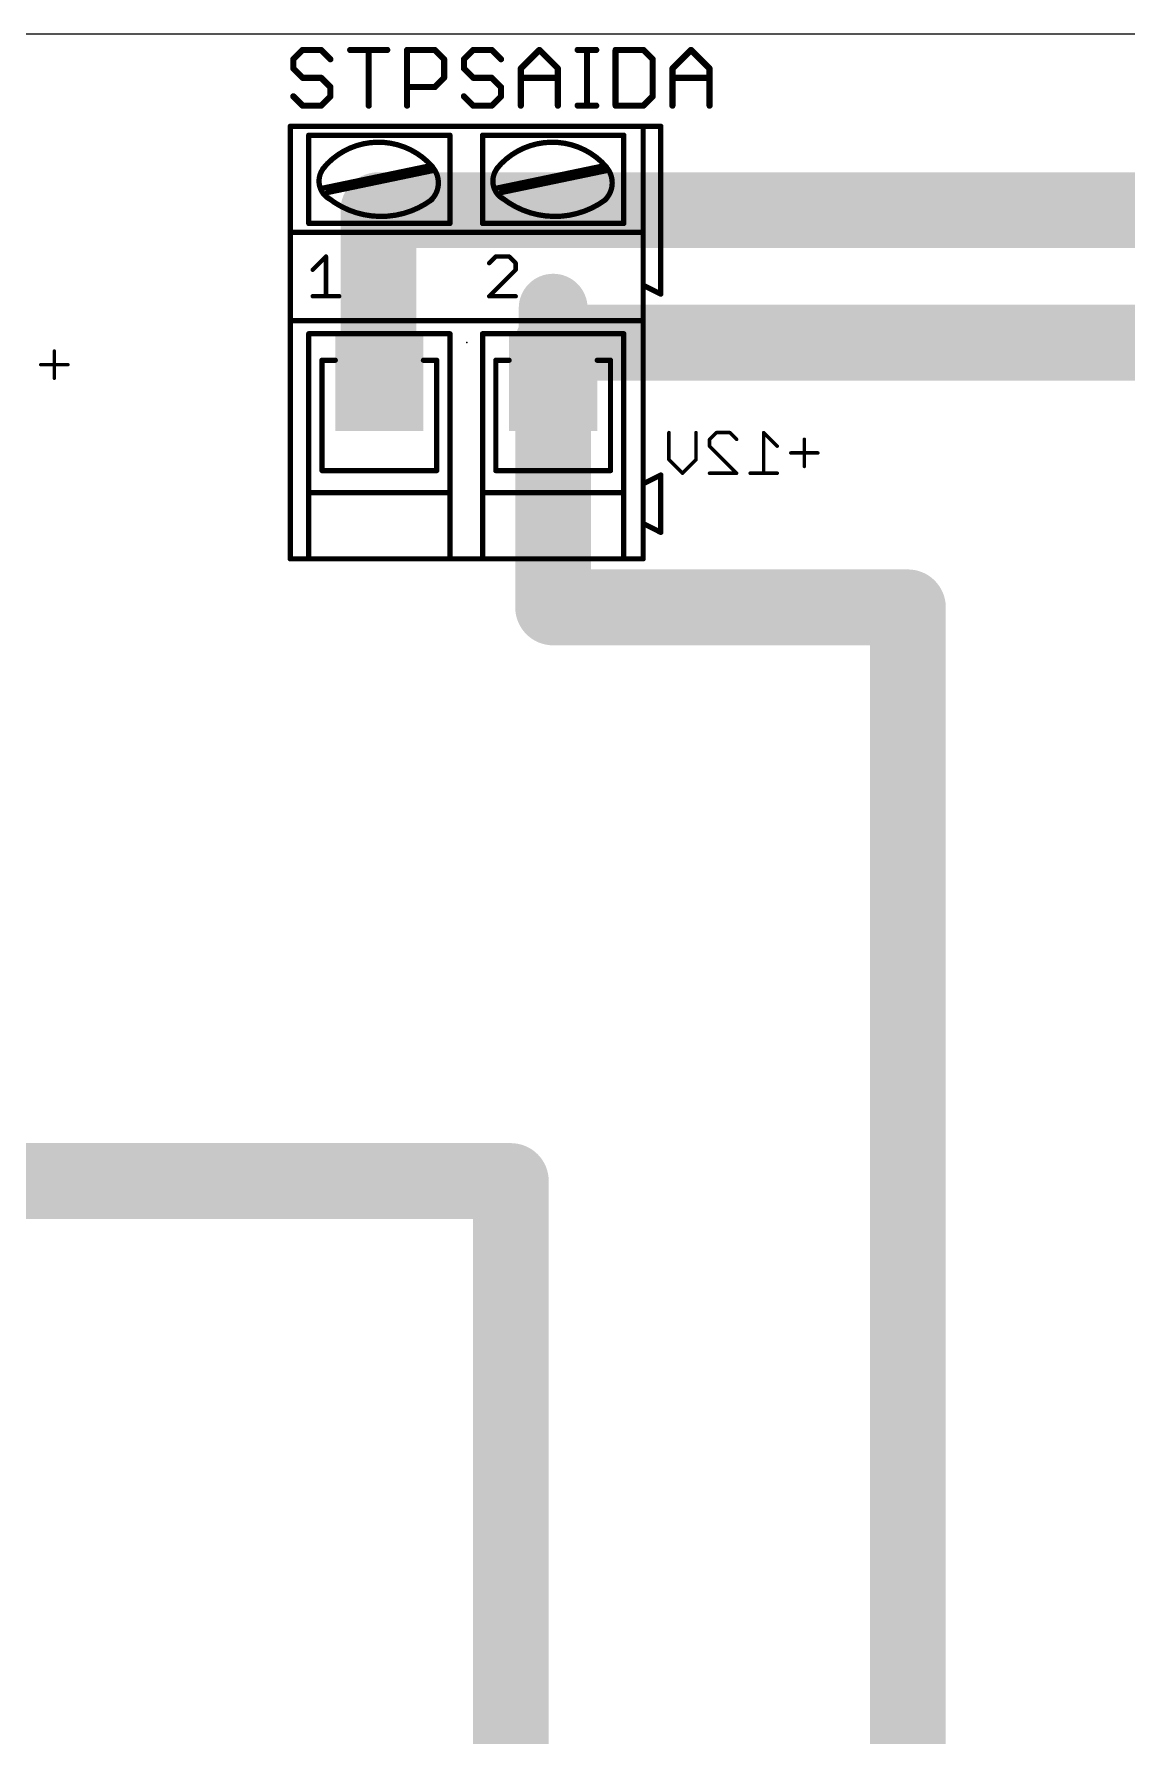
# Model space of a CAD drawing. Extents: x 0 to 100, y 0 to 80.
# Drawn here: x 37.07 to 68.54, y 31.02 to 80 of the extents above; entities that cross this region are included whole.
import ezdxf

# ---------------------------------------------------------------- set-up
doc = ezdxf.new("R2010")
doc.units = 0
for name, color, linetype in [('16', 175, 'CONTINUOUS'), ('17', 82, 'CONTINUOUS'), ('20', 7, 'CONTINUOUS'), ('21', 253, 'CONTINUOUS'), ('23', 7, 'CONTINUOUS'), ('25', 253, 'CONTINUOUS'), ('51', 253, 'CONTINUOUS')]:
    doc.layers.add(name, color=color, linetype=linetype)

# ---------------------------------------------------------------- blocks, each defined once
blk = doc.blocks.new('RECT')
blk.add_solid([(-0.5, -0.5), (0.5, -0.5), (-0.5, 0.5), (0.5, 0.5)])
blk = doc.blocks.new('LONGP100')
at = {"const_width": 1}
blk.add_lwpolyline([(-0.5, 0), (0.5, 0)], dxfattribs=at)
at = {"const_width": 0.5}
for points in [[(-0.5, 0.25, 1), (-0.5, -0.25)], [(0.5, -0.25, 1), (0.5, 0.25)]]:
    blk.add_lwpolyline(points, format="xyb", dxfattribs=at)

msp = doc.modelspace()

# ---------------------------------------------------------------- linework, layer by layer
at = {"layer": '16'}
for points, const_width in [([(46.99, 71.12), (46.99, 74.93)], 2.1844), ([(46.99, 74.93), (82.4992, 74.93)], 2.1844), ([(47.0154, 71.12), (46.99, 71.12)], 2.1844), ([(52.0192, 63.5), (52.0192, 71.12)], 2.1844), ([(52.0192, 71.12), (77.47, 71.12)], 2.1844), ([(38.0492, 70.4855), (37.2696, 70.4855)], 0.1016), ([(37.6594, 70.8753), (37.6594, 70.0957)], 0.1016), ([(55.3514, 67.7506), (55.3514, 68.5302)], 0.1016), ([(56.131, 68.5302), (56.131, 67.7506)], 0.1016), ([(56.5208, 68.3353), (56.7157, 68.5302)], 0.1016), ([(56.7157, 68.5302), (57.1055, 68.5302)], 0.1016), ([(57.1055, 68.5302), (57.3004, 68.3353)], 0.1016), ([(58.4698, 68.1404), (58.08, 68.5302)], 0.1016), ([(58.08, 68.5302), (58.08, 67.3608)], 0.1016), ([(56.5208, 68.1404), (56.5208, 68.3353)], 0.1016), ([(57.3004, 67.3608), (56.5208, 68.1404)], 0.1016), ([(59.2494, 68.3353), (59.2494, 67.5557)], 0.1016), ([(55.7412, 67.3608), (55.3514, 67.7506)], 0.1016), ([(56.131, 67.7506), (55.7412, 67.3608)], 0.1016), ([(59.6392, 67.9455), (58.8596, 67.9455)], 0.1016), ([(56.5208, 67.3608), (57.3004, 67.3608)], 0.1016), ([(58.4698, 67.3608), (57.6902, 67.3608)], 0.1016), ([(62.23, 63.5), (52.0192, 63.5)], 2.1844), ([(62.23, 2.54), (62.23, 63.5)], 2.1844), ([(8.89, 46.99), (50.8, 46.99)], 2.1844), ([(50.8, 46.99), (50.8, 6.35)], 2.1844)]:
    msp.add_lwpolyline(points, dxfattribs=dict(at, const_width=const_width))
for points, const_width in [([(47.5361, 74.93, 1), (46.4439, 74.93)], 1.0922), ([(46.99, 75.4761, 1), (46.99, 74.3839)], 1.0922), ([(46.99, 71.6661, 1), (46.99, 70.5739)], 1.0922), ([(47.0154, 70.5739, 1), (47.0154, 71.6661)], 1.0922), ([(52.5653, 71.12, 1), (51.4731, 71.12)], 1.0922), ([(52.0192, 71.6661, 1), (52.0192, 70.5739)], 1.0922), ([(46.4439, 71.12, 1), (47.5361, 71.12)], 1.0922), ([(37.2696, 70.5109, 1), (37.2696, 70.4601)], 0.0508), ([(37.6848, 70.8753, 1), (37.634, 70.8753)], 0.0508), ([(38.0492, 70.4601, 1), (38.0492, 70.5109)], 0.0508), ([(37.634, 70.0957, 1), (37.6848, 70.0957)], 0.0508), ([(55.3768, 68.5302, 1), (55.326, 68.5302)], 0.0508), ([(56.1564, 68.5302, 1), (56.1056, 68.5302)], 0.0508), ([(56.7157, 68.5556, 1), (56.7157, 68.5048)], 0.0508), ([(56.7337, 68.5122, 1), (56.6977, 68.5482)], 0.0508), ([(57.1235, 68.5482, 1), (57.0875, 68.5122)], 0.0508), ([(57.1055, 68.5048, 1), (57.1055, 68.5556)], 0.0508), ([(58.098, 68.5482, 1), (58.062, 68.5122)], 0.0508), ([(58.1054, 68.5302, 1), (58.0546, 68.5302)], 0.0508), ([(56.5028, 68.3533, 1), (56.5388, 68.3173)], 0.0508), ([(56.5388, 68.1584, 1), (56.5028, 68.1224)], 0.0508), ([(56.5462, 68.3353, 1), (56.4954, 68.3353)], 0.0508), ([(56.4954, 68.1404, 1), (56.5462, 68.1404)], 0.0508), ([(57.2824, 68.3173, 1), (57.3184, 68.3533)], 0.0508), ([(58.4518, 68.1224, 1), (58.4878, 68.1584)], 0.0508), ([(59.2748, 68.3353, 1), (59.224, 68.3353)], 0.0508), ([(55.3694, 67.7686, 1), (55.3335, 67.7326)], 0.0508), ([(55.326, 67.7506, 1), (55.3768, 67.7506)], 0.0508), ([(56.1056, 67.7506, 1), (56.1564, 67.7506)], 0.0508), ([(56.149, 67.7326, 1), (56.113, 67.7686)], 0.0508), ([(58.8596, 67.9709, 1), (58.8596, 67.9201)], 0.0508), ([(59.6392, 67.9201, 1), (59.6392, 67.9709)], 0.0508), ([(55.7233, 67.3788, 1), (55.7592, 67.3428)], 0.0508), ([(55.7233, 67.3428, 1), (55.7592, 67.3788)], 0.0508), ([(56.5208, 67.3862, 1), (56.5208, 67.3354)], 0.0508), ([(57.2824, 67.3428, 1), (57.3184, 67.3788)], 0.0508), ([(57.3004, 67.3354, 1), (57.3004, 67.3862)], 0.0508), ([(57.6902, 67.3862, 1), (57.6902, 67.3354)], 0.0508), ([(58.0546, 67.3608, 1), (58.1054, 67.3608)], 0.0508), ([(58.4698, 67.3354, 1), (58.4698, 67.3862)], 0.0508), ([(59.224, 67.5557, 1), (59.2748, 67.5557)], 0.0508), ([(52.0192, 64.0461, 1), (52.0192, 62.9539)], 1.0922), ([(62.7761, 63.5, 1), (61.6839, 63.5)], 1.0922), ([(62.23, 62.9539, 1), (62.23, 64.0461)], 1.0922), ([(51.4731, 63.5, 1), (52.5653, 63.5)], 1.0922), ([(51.3461, 46.99, 1), (50.2539, 46.99)], 1.0922), ([(50.8, 46.4439, 1), (50.8, 47.5361)], 1.0922)]:
    msp.add_lwpolyline(points, format="xyb", dxfattribs=dict(at, const_width=const_width))
at = {"layer": '20'}
msp.add_line((100, 80), (0, 80), dxfattribs=at)
at = {"layer": '21'}
for points, const_width in [([(54.61, 77.343), (44.45, 77.343)], 0.1524), ([(44.45, 74.295), (44.45, 77.343)], 0.1524), ([(54.61, 77.343), (54.61, 74.295)], 0.1524), ([(54.61, 77.343), (55.118, 77.343)], 0.1524), ([(55.118, 77.343), (55.118, 72.517)], 0.1524), ([(44.9834, 74.549), (44.9834, 77.089)], 0.1524), ([(49.0474, 77.089), (44.9834, 77.089)], 0.1524), ([(49.0474, 74.549), (49.0474, 77.089)], 0.1524), ([(49.9872, 74.549), (49.9872, 77.089)], 0.1524), ([(49.9872, 77.089), (54.0512, 77.089)], 0.1524), ([(54.0512, 77.089), (54.0512, 74.549)], 0.1524), ([(45.3898, 75.565), (48.4378, 76.2)], 0.1524), ([(45.5168, 75.438), (48.5648, 76.073)], 0.1524), ([(50.3936, 75.565), (53.4416, 76.2)], 0.1524), ([(50.5206, 75.438), (53.5686, 76.073)], 0.1524), ([(49.0474, 74.549), (44.9834, 74.549)], 0.1524), ([(54.0512, 74.549), (49.9872, 74.549)], 0.1524), ([(44.45, 71.755), (44.45, 74.295)], 0.1524), ([(44.45, 74.295), (54.61, 74.295)], 0.1524), ([(54.61, 74.295), (54.61, 72.771)], 0.1524), ([(45.0977, 73.2161), (45.479, 73.5975)], 0.127), ([(45.479, 73.5975), (45.479, 72.4535)], 0.127), ([(50.3684, 73.5975), (50.1777, 73.4068)], 0.127), ([(50.7497, 73.5975), (50.3684, 73.5975)], 0.127), ([(50.9404, 73.4068), (50.7497, 73.5975)], 0.127), ([(50.9404, 73.2161), (50.9404, 73.4068)], 0.127), ([(50.1777, 72.4535), (50.9404, 73.2161)], 0.127), ([(45.0977, 72.4535), (45.8604, 72.4535)], 0.127), ([(50.9404, 72.4535), (50.1777, 72.4535)], 0.127), ([(55.118, 72.517), (54.61, 72.771)], 0.1524), ([(54.61, 72.771), (54.61, 71.755)], 0.1524), ([(44.45, 64.897), (44.45, 71.755)], 0.1524), ([(44.45, 71.755), (45.3644, 71.755)], 0.1524), ([(48.6664, 71.755), (50.3682, 71.755)], 0.1524), ([(54.61, 71.755), (53.6702, 71.755)], 0.1524), ([(54.61, 71.755), (54.61, 67.056)], 0.1524), ([(44.9834, 71.374), (44.9834, 66.802)], 0.1524), ([(44.9834, 71.374), (45.3644, 71.374)], 0.1524), ([(49.0474, 71.374), (48.6664, 71.374)], 0.1524), ([(49.0474, 66.802), (49.0474, 71.374)], 0.1524), ([(49.9872, 66.802), (49.9872, 71.374)], 0.1524), ([(49.9872, 71.374), (50.3682, 71.374)], 0.1524), ([(54.0512, 71.374), (53.6702, 71.374)], 0.1524), ([(54.0512, 71.374), (54.0512, 66.802)], 0.1524), ([(45.3644, 67.437), (45.3644, 70.612)], 0.1524), ([(48.6664, 67.437), (48.6664, 70.612)], 0.1524), ([(50.3682, 67.437), (50.3682, 70.612)], 0.1524), ([(53.6702, 67.437), (53.6702, 70.612)], 0.1524), ([(48.6664, 67.437), (45.3644, 67.437)], 0.1524), ([(53.6702, 67.437), (50.3682, 67.437)], 0.1524), ([(55.118, 67.31), (54.61, 67.056)], 0.1524), ([(54.61, 67.056), (54.61, 65.913)], 0.1524), ([(55.118, 67.31), (55.118, 65.659)], 0.1524), ([(49.0474, 66.802), (44.9834, 66.802)], 0.1524), ([(44.9834, 66.802), (44.9834, 64.897)], 0.1524), ([(49.0474, 64.897), (49.0474, 66.802)], 0.1524), ([(49.9872, 64.897), (49.9872, 66.802)], 0.1524), ([(49.9872, 66.802), (54.0512, 66.802)], 0.1524), ([(54.0512, 66.802), (54.0512, 64.897)], 0.1524), ([(55.118, 65.659), (54.61, 65.913)], 0.1524), ([(54.61, 65.913), (54.61, 64.897)], 0.1524), ([(44.45, 64.897), (44.9834, 64.897)], 0.1524), ([(44.9834, 64.897), (49.0474, 64.897)], 0.1524), ([(49.0474, 64.897), (49.9872, 64.897)], 0.1524), ([(49.9872, 64.897), (54.0512, 64.897)], 0.1524), ([(54.0512, 64.897), (54.61, 64.897)], 0.1524)]:
    msp.add_lwpolyline(points, dxfattribs=dict(at, const_width=const_width))
for points, const_width in [([(44.45, 77.3811, 1), (44.45, 77.3049)], 0.0762), ([(44.4881, 77.343, 1), (44.4119, 77.343)], 0.0762), ([(54.6481, 77.343, 1), (54.5719, 77.343)], 0.0762), ([(54.61, 77.3811, 1), (54.61, 77.3049)], 0.0762), ([(54.61, 77.3049, 1), (54.61, 77.3811)], 0.0762), ([(55.1561, 77.343, 1), (55.0799, 77.343)], 0.0762), ([(55.118, 77.3049, 1), (55.118, 77.3811)], 0.0762), ([(45.0215, 77.089, 1), (44.9453, 77.089)], 0.0762), ([(44.9834, 77.1271, 1), (44.9834, 77.0509)], 0.0762), ([(48.5442, 76.1788, 0.4664), (45.3898, 76.1238)], 0.1524), ([(49.0855, 77.089, 1), (49.0093, 77.089)], 0.0762), ([(49.0474, 77.0509, 1), (49.0474, 77.1271)], 0.0762), ([(50.0253, 77.089, 1), (49.9491, 77.089)], 0.0762), ([(49.9872, 77.1271, 1), (49.9872, 77.0509)], 0.0762), ([(53.5478, 76.1786, 0.4664), (50.3936, 76.1238)], 0.1524), ([(54.0893, 77.089, 1), (54.0131, 77.089)], 0.0762), ([(54.0512, 77.0509, 1), (54.0512, 77.1271)], 0.0762), ([(45.4406, 76.1746, 0.4889), (45.5843, 75.2497)], 0.1524), ([(45.3602, 76.1478, 1), (45.4194, 76.0998)], 0.0762), ([(45.4683, 76.1485, 1), (45.4129, 76.2007)], 0.0762), ([(48.4456, 76.1627, 1), (48.43, 76.2373)], 0.0762), ([(48.4836, 75.2049, 0.4171), (48.5393, 76.1745)], 0.1524), ([(48.5676, 76.2, 1), (48.511, 76.149)], 0.0762), ([(48.5154, 76.1538, 1), (48.573, 76.2038)], 0.0762), ([(48.5726, 76.0357, 1), (48.557, 76.1103)], 0.0762), ([(50.4444, 76.1746, 0.4889), (50.5881, 75.2497)], 0.1524), ([(50.364, 76.1478, 1), (50.4232, 76.0998)], 0.0762), ([(50.4721, 76.1485, 1), (50.4167, 76.2007)], 0.0762), ([(53.4494, 76.1627, 1), (53.4338, 76.2373)], 0.0762), ([(53.4874, 75.2049, 0.4171), (53.5431, 76.1745)], 0.1524), ([(53.5714, 76.2, 1), (53.5148, 76.149)], 0.0762), ([(53.519, 76.1536, 1), (53.5766, 76.2036)], 0.0762), ([(53.5764, 76.0357, 1), (53.5608, 76.1103)], 0.0762), ([(45.382, 75.6023, 1), (45.3976, 75.5277)], 0.0762), ([(45.509, 75.4753, 1), (45.5246, 75.4007)], 0.0762), ([(50.3858, 75.6023, 1), (50.4014, 75.5277)], 0.0762), ([(50.5128, 75.4753, 1), (50.5284, 75.4007)], 0.0762), ([(45.5422, 75.2856, 0.342), (48.53, 75.2388)], 0.1524), ([(45.566, 75.3154, 1), (45.5184, 75.2558)], 0.0762), ([(45.5658, 75.2164, 1), (45.6028, 75.283)], 0.0762), ([(48.4584, 75.2335, 1), (48.5088, 75.1763)], 0.0762), ([(48.5529, 75.2083, 1), (48.5071, 75.2693)], 0.0762), ([(50.546, 75.2856, 0.342), (53.5338, 75.2389)], 0.1524), ([(50.5698, 75.3154, 1), (50.5222, 75.2558)], 0.0762), ([(50.5696, 75.2164, 1), (50.6066, 75.283)], 0.0762), ([(53.4622, 75.2335, 1), (53.5126, 75.1763)], 0.0762), ([(53.5567, 75.2084, 1), (53.5109, 75.2694)], 0.0762), ([(44.9834, 74.5871, 1), (44.9834, 74.5109)], 0.0762), ([(44.9453, 74.549, 1), (45.0215, 74.549)], 0.0762), ([(49.0093, 74.549, 1), (49.0855, 74.549)], 0.0762), ([(49.0474, 74.5109, 1), (49.0474, 74.5871)], 0.0762), ([(49.9872, 74.5871, 1), (49.9872, 74.5109)], 0.0762), ([(49.9491, 74.549, 1), (50.0253, 74.549)], 0.0762), ([(54.0131, 74.549, 1), (54.0893, 74.549)], 0.0762), ([(54.0512, 74.5109, 1), (54.0512, 74.5871)], 0.0762), ([(44.4881, 74.295, 1), (44.4119, 74.295)], 0.0762), ([(44.45, 74.3331, 1), (44.45, 74.2569)], 0.0762), ([(44.4119, 74.295, 1), (44.4881, 74.295)], 0.0762), ([(54.6481, 74.295, 1), (54.5719, 74.295)], 0.0762), ([(54.5719, 74.295, 1), (54.6481, 74.295)], 0.0762), ([(54.61, 74.2569, 1), (54.61, 74.3331)], 0.0762), ([(45.5108, 73.5975, 1), (45.4473, 73.5975)], 0.0635), ([(45.5015, 73.575, 1), (45.4566, 73.6199)], 0.0635), ([(50.3684, 73.6292, 1), (50.3684, 73.5657)], 0.0635), ([(50.3908, 73.575, 1), (50.3459, 73.6199)], 0.0635), ([(50.7721, 73.6199, 1), (50.7272, 73.575)], 0.0635), ([(50.7497, 73.5657, 1), (50.7497, 73.6292)], 0.0635), ([(50.9721, 73.4068, 1), (50.9086, 73.4068)], 0.0635), ([(45.0752, 73.2386, 1), (45.1202, 73.1937)], 0.0635), ([(50.1552, 73.4293, 1), (50.2002, 73.3844)], 0.0635), ([(50.9086, 73.2161, 1), (50.9721, 73.2161)], 0.0635), ([(50.9179, 73.3844, 1), (50.9628, 73.4293)], 0.0635), ([(50.9628, 73.1937, 1), (50.9179, 73.2386)], 0.0635), ([(45.0977, 72.4853, 1), (45.0977, 72.4218)], 0.0635), ([(45.8604, 72.4218, 1), (45.8604, 72.4853)], 0.0635), ([(50.1552, 72.476, 1), (50.2002, 72.431)], 0.0635), ([(50.1777, 72.4853, 1), (50.1777, 72.4218)], 0.0635), ([(50.9404, 72.4218, 1), (50.9404, 72.4853)], 0.0635), ([(54.627, 72.8051, 1), (54.593, 72.7369)], 0.0762), ([(54.6481, 72.771, 1), (54.5719, 72.771)], 0.0762), ([(54.5719, 72.771, 1), (54.6481, 72.771)], 0.0762), ([(55.0799, 72.517, 1), (55.1561, 72.517)], 0.0762), ([(55.101, 72.4829, 1), (55.135, 72.5511)], 0.0762), ([(45.4473, 72.4535, 1), (45.5108, 72.4535)], 0.0635), ([(44.4881, 71.755, 1), (44.4119, 71.755)], 0.0762), ([(44.45, 71.7931, 1), (44.45, 71.7169)], 0.0762), ([(44.4119, 71.755, 1), (44.4881, 71.755)], 0.0762), ([(45.3644, 71.7169, 1), (45.3644, 71.7931)], 0.0762), ([(48.6664, 71.7931, 1), (48.6664, 71.7169)], 0.0762), ([(50.3682, 71.7169, 1), (50.3682, 71.7931)], 0.0762), ([(53.6702, 71.7931, 1), (53.6702, 71.7169)], 0.0762), ([(54.6481, 71.755, 1), (54.5719, 71.755)], 0.0762), ([(54.5719, 71.755, 1), (54.6481, 71.755)], 0.0762), ([(54.61, 71.7169, 1), (54.61, 71.7931)], 0.0762), ([(45.0215, 71.374, 1), (44.9453, 71.374)], 0.0762), ([(44.9834, 71.4121, 1), (44.9834, 71.3359)], 0.0762), ([(45.3644, 71.3359, 1), (45.3644, 71.4121)], 0.0762), ([(48.6664, 71.4121, 1), (48.6664, 71.3359)], 0.0762), ([(49.0855, 71.374, 1), (49.0093, 71.374)], 0.0762), ([(49.0474, 71.3359, 1), (49.0474, 71.4121)], 0.0762), ([(50.0253, 71.374, 1), (49.9491, 71.374)], 0.0762), ([(49.9872, 71.4121, 1), (49.9872, 71.3359)], 0.0762), ([(50.3682, 71.3359, 1), (50.3682, 71.4121)], 0.0762), ([(53.6702, 71.4121, 1), (53.6702, 71.3359)], 0.0762), ([(54.0893, 71.374, 1), (54.0131, 71.374)], 0.0762), ([(54.0512, 71.3359, 1), (54.0512, 71.4121)], 0.0762), ([(45.4025, 70.612, 1), (45.3263, 70.612)], 0.0762), ([(48.7045, 70.612, 1), (48.6283, 70.612)], 0.0762), ([(50.4063, 70.612, 1), (50.3301, 70.612)], 0.0762), ([(53.7083, 70.612, 1), (53.6321, 70.612)], 0.0762), ([(45.3644, 67.4751, 1), (45.3644, 67.3989)], 0.0762), ([(45.3263, 67.437, 1), (45.4025, 67.437)], 0.0762), ([(48.6283, 67.437, 1), (48.7045, 67.437)], 0.0762), ([(48.6664, 67.3989, 1), (48.6664, 67.4751)], 0.0762), ([(50.3682, 67.4751, 1), (50.3682, 67.3989)], 0.0762), ([(50.3301, 67.437, 1), (50.4063, 67.437)], 0.0762), ([(53.6321, 67.437, 1), (53.7083, 67.437)], 0.0762), ([(53.6702, 67.3989, 1), (53.6702, 67.4751)], 0.0762), ([(54.6481, 67.056, 1), (54.5719, 67.056)], 0.0762), ([(54.593, 67.0901, 1), (54.627, 67.0219)], 0.0762), ([(55.1561, 67.31, 1), (55.0799, 67.31)], 0.0762), ([(55.135, 67.2759, 1), (55.101, 67.3441)], 0.0762), ([(44.9834, 66.8401, 1), (44.9834, 66.7639)], 0.0762), ([(45.0215, 66.802, 1), (44.9453, 66.802)], 0.0762), ([(44.9453, 66.802, 1), (45.0215, 66.802)], 0.0762), ([(49.0855, 66.802, 1), (49.0093, 66.802)], 0.0762), ([(49.0093, 66.802, 1), (49.0855, 66.802)], 0.0762), ([(49.0474, 66.7639, 1), (49.0474, 66.8401)], 0.0762), ([(50.0253, 66.802, 1), (49.9491, 66.802)], 0.0762), ([(49.9872, 66.8401, 1), (49.9872, 66.7639)], 0.0762), ([(49.9491, 66.802, 1), (50.0253, 66.802)], 0.0762), ([(54.0893, 66.802, 1), (54.0131, 66.802)], 0.0762), ([(54.0131, 66.802, 1), (54.0893, 66.802)], 0.0762), ([(54.0512, 66.7639, 1), (54.0512, 66.8401)], 0.0762), ([(54.5719, 67.056, 1), (54.6481, 67.056)], 0.0762), ([(54.627, 65.9471, 1), (54.593, 65.8789)], 0.0762), ([(54.6481, 65.913, 1), (54.5719, 65.913)], 0.0762), ([(54.5719, 65.913, 1), (54.6481, 65.913)], 0.0762), ([(55.0799, 65.659, 1), (55.1561, 65.659)], 0.0762), ([(55.101, 65.6249, 1), (55.135, 65.6931)], 0.0762), ([(44.45, 64.9351, 1), (44.45, 64.8589)], 0.0762), ([(44.4119, 64.897, 1), (44.4881, 64.897)], 0.0762), ([(44.9834, 64.9351, 1), (44.9834, 64.8589)], 0.0762), ([(44.9453, 64.897, 1), (45.0215, 64.897)], 0.0762), ([(44.9834, 64.8589, 1), (44.9834, 64.9351)], 0.0762), ([(49.0474, 64.9351, 1), (49.0474, 64.8589)], 0.0762), ([(49.0093, 64.897, 1), (49.0855, 64.897)], 0.0762), ([(49.0474, 64.8589, 1), (49.0474, 64.9351)], 0.0762), ([(49.9872, 64.9351, 1), (49.9872, 64.8589)], 0.0762), ([(49.9491, 64.897, 1), (50.0253, 64.897)], 0.0762), ([(49.9872, 64.8589, 1), (49.9872, 64.9351)], 0.0762), ([(54.0512, 64.9351, 1), (54.0512, 64.8589)], 0.0762), ([(54.0131, 64.897, 1), (54.0893, 64.897)], 0.0762), ([(54.0512, 64.8589, 1), (54.0512, 64.9351)], 0.0762), ([(54.5719, 64.897, 1), (54.6481, 64.897)], 0.0762), ([(54.61, 64.8589, 1), (54.61, 64.9351)], 0.0762)]:
    msp.add_lwpolyline(points, format="xyb", dxfattribs=dict(at, const_width=const_width))
at = {"layer": '23'}
msp.add_point((49.53, 71.12), dxfattribs=at)
at = {"layer": '25', "const_width": 0.1778}
for points in [[(44.8058, 79.5415), (44.5389, 79.2745)], [(44.5389, 79.2745), (44.5389, 79.0076)], [(45.3397, 79.5415), (44.8058, 79.5415)], [(45.6066, 79.2745), (45.3397, 79.5415)], [(46.1761, 79.5415), (47.2438, 79.5415)], [(46.7099, 77.9399), (46.7099, 79.5415)], [(47.8132, 77.9399), (47.8132, 79.5415)], [(47.8132, 79.5415), (48.614, 79.5415)], [(48.614, 79.5415), (48.8809, 79.2745)], [(48.8809, 79.2745), (48.8809, 78.7407)], [(49.7173, 79.5415), (49.4504, 79.2745)], [(49.4504, 79.2745), (49.4504, 79.0076)], [(50.2512, 79.5415), (49.7173, 79.5415)], [(50.5181, 79.2745), (50.2512, 79.5415)], [(51.0875, 79.0076), (51.6214, 79.5415)], [(51.6214, 79.5415), (52.1552, 79.0076)], [(52.7247, 79.5415), (53.2585, 79.5415)], [(52.9916, 77.9399), (52.9916, 79.5415)], [(53.8161, 79.5415), (53.8161, 77.9399)], [(54.6169, 79.5415), (53.8161, 79.5415)], [(54.8838, 79.2745), (54.6169, 79.5415)], [(54.8838, 78.2068), (54.8838, 79.2745)], [(55.4533, 79.0076), (55.9871, 79.5415)], [(55.9871, 79.5415), (56.521, 79.0076)], [(44.5389, 79.0076), (44.8058, 78.7407)], [(49.4504, 79.0076), (49.7173, 78.7407)], [(51.0875, 77.9399), (51.0875, 79.0076)], [(52.1552, 79.0076), (52.1552, 77.9399)], [(55.4533, 77.9399), (55.4533, 79.0076)], [(56.521, 79.0076), (56.521, 77.9399)], [(44.8058, 78.7407), (45.3397, 78.7407)], [(45.3397, 78.7407), (45.6066, 78.4738)], [(45.6066, 78.4738), (45.6066, 78.2068)], [(48.614, 78.4738), (47.8132, 78.4738)], [(48.8809, 78.7407), (48.614, 78.4738)], [(49.7173, 78.7407), (50.2512, 78.7407)], [(50.2512, 78.7407), (50.5181, 78.4738)], [(50.5181, 78.4738), (50.5181, 78.2068)], [(51.0875, 78.7407), (52.1552, 78.7407)], [(55.4533, 78.7407), (56.521, 78.7407)], [(44.8058, 77.9399), (44.5389, 78.2068)], [(45.3397, 77.9399), (44.8058, 77.9399)], [(45.6066, 78.2068), (45.3397, 77.9399)], [(49.7173, 77.9399), (49.4504, 78.2068)], [(50.2512, 77.9399), (49.7173, 77.9399)], [(50.5181, 78.2068), (50.2512, 77.9399)], [(52.7247, 77.9399), (53.2585, 77.9399)], [(53.8161, 77.9399), (54.6169, 77.9399)], [(54.6169, 77.9399), (54.8838, 78.2068)]]:
    msp.add_lwpolyline(points, dxfattribs=at)
at = {"layer": '25', "const_width": 0.0889}
for points in [[(44.5075, 79.306, 1), (44.5703, 79.2431)], [(44.5834, 79.2745, 1), (44.4945, 79.2745)], [(44.8058, 79.5859, 1), (44.8058, 79.497)], [(44.8373, 79.51, 1), (44.7744, 79.5729)], [(45.3711, 79.5729, 1), (45.3083, 79.51)], [(45.3397, 79.497, 1), (45.3397, 79.5859)], [(45.5752, 79.2431, 1), (45.638, 79.306)], [(46.1761, 79.5859, 1), (46.1761, 79.497)], [(46.7544, 79.5415, 1), (46.6655, 79.5415)], [(47.2438, 79.497, 1), (47.2438, 79.5859)], [(47.8132, 79.5859, 1), (47.8132, 79.497)], [(47.8577, 79.5415, 1), (47.7688, 79.5415)], [(48.6454, 79.5729, 1), (48.5826, 79.51)], [(48.614, 79.497, 1), (48.614, 79.5859)], [(48.9254, 79.2745, 1), (48.8365, 79.2745)], [(48.8495, 79.2431, 1), (48.9124, 79.306)], [(49.4189, 79.306, 1), (49.4818, 79.2431)], [(49.4948, 79.2745, 1), (49.4059, 79.2745)], [(49.7173, 79.5859, 1), (49.7173, 79.497)], [(49.7487, 79.51, 1), (49.6859, 79.5729)], [(50.2826, 79.5729, 1), (50.2197, 79.51)], [(50.2512, 79.497, 1), (50.2512, 79.5859)], [(50.4867, 79.2431, 1), (50.5495, 79.306)], [(51.6528, 79.5729, 1), (51.59, 79.51)], [(51.6528, 79.51, 1), (51.59, 79.5729)], [(52.7247, 79.5859, 1), (52.7247, 79.497)], [(53.0361, 79.5415, 1), (52.9472, 79.5415)], [(53.2585, 79.497, 1), (53.2585, 79.5859)], [(53.8161, 79.5859, 1), (53.8161, 79.497)], [(53.8606, 79.5415, 1), (53.7717, 79.5415)], [(54.6483, 79.5729, 1), (54.5855, 79.51)], [(54.6169, 79.497, 1), (54.6169, 79.5859)], [(54.9283, 79.2745, 1), (54.8394, 79.2745)], [(54.8524, 79.2431, 1), (54.9153, 79.306)], [(56.0186, 79.5729, 1), (55.9557, 79.51)], [(56.0186, 79.51, 1), (55.9557, 79.5729)], [(44.5703, 79.039, 1), (44.5075, 78.9762)], [(44.4945, 79.0076, 1), (44.5834, 79.0076)], [(49.4818, 79.039, 1), (49.4189, 78.9762)], [(49.4059, 79.0076, 1), (49.4948, 79.0076)], [(51.132, 79.0076, 1), (51.0431, 79.0076)], [(51.0561, 79.039, 1), (51.119, 78.9762)], [(52.1997, 79.0076, 1), (52.1108, 79.0076)], [(52.1238, 78.9762, 1), (52.1867, 79.039)], [(55.4977, 79.0076, 1), (55.4088, 79.0076)], [(55.4218, 79.039, 1), (55.4847, 78.9762)], [(56.5654, 79.0076, 1), (56.4765, 79.0076)], [(56.4896, 78.9762, 1), (56.5524, 79.039)], [(44.8058, 78.7851, 1), (44.8058, 78.6962)], [(44.7744, 78.7093, 1), (44.8373, 78.7721)], [(45.3711, 78.7721, 1), (45.3083, 78.7093)], [(45.3397, 78.6962, 1), (45.3397, 78.7851)], [(45.6511, 78.4738, 1), (45.5622, 78.4738)], [(45.5752, 78.4423, 1), (45.638, 78.5052)], [(47.8132, 78.5182, 1), (47.8132, 78.4293)], [(48.5826, 78.5052, 1), (48.6454, 78.4423)], [(48.614, 78.4293, 1), (48.614, 78.5182)], [(48.8365, 78.7407, 1), (48.9254, 78.7407)], [(48.9124, 78.7093, 1), (48.8495, 78.7721)], [(49.7173, 78.7851, 1), (49.7173, 78.6962)], [(49.6859, 78.7093, 1), (49.7487, 78.7721)], [(50.2826, 78.7721, 1), (50.2197, 78.7093)], [(50.2512, 78.6962, 1), (50.2512, 78.7851)], [(50.5625, 78.4738, 1), (50.4736, 78.4738)], [(50.4867, 78.4423, 1), (50.5495, 78.5052)], [(51.0875, 78.7851, 1), (51.0875, 78.6962)], [(52.1552, 78.6962, 1), (52.1552, 78.7851)], [(55.4533, 78.7851, 1), (55.4533, 78.6962)], [(56.521, 78.6962, 1), (56.521, 78.7851)], [(44.5703, 78.2383, 1), (44.5075, 78.1754)], [(44.8058, 77.9844, 1), (44.8058, 77.8955)], [(44.7744, 77.9085, 1), (44.8373, 77.9713)], [(45.3083, 77.9713, 1), (45.3711, 77.9085)], [(45.3397, 77.8955, 1), (45.3397, 77.9844)], [(45.5622, 78.2068, 1), (45.6511, 78.2068)], [(45.638, 78.1754, 1), (45.5752, 78.2383)], [(46.6655, 77.9399, 1), (46.7544, 77.9399)], [(47.7688, 77.9399, 1), (47.8577, 77.9399)], [(49.4818, 78.2383, 1), (49.4189, 78.1754)], [(49.7173, 77.9844, 1), (49.7173, 77.8955)], [(49.6859, 77.9085, 1), (49.7487, 77.9713)], [(50.2197, 77.9713, 1), (50.2826, 77.9085)], [(50.2512, 77.8955, 1), (50.2512, 77.9844)], [(50.4736, 78.2068, 1), (50.5625, 78.2068)], [(50.5495, 78.1754, 1), (50.4867, 78.2383)], [(51.0431, 77.9399, 1), (51.132, 77.9399)], [(52.1108, 77.9399, 1), (52.1997, 77.9399)], [(52.7247, 77.9844, 1), (52.7247, 77.8955)], [(52.9472, 77.9399, 1), (53.0361, 77.9399)], [(53.2585, 77.8955, 1), (53.2585, 77.9844)], [(53.8161, 77.9844, 1), (53.8161, 77.8955)], [(53.7717, 77.9399, 1), (53.8606, 77.9399)], [(54.5855, 77.9713, 1), (54.6483, 77.9085)], [(54.6169, 77.8955, 1), (54.6169, 77.9844)], [(54.8394, 78.2068, 1), (54.9283, 78.2068)], [(54.9153, 78.1754, 1), (54.8524, 78.2383)], [(55.4088, 77.9399, 1), (55.4977, 77.9399)], [(56.4765, 77.9399, 1), (56.5654, 77.9399)]]:
    msp.add_lwpolyline(points, format="xyb", dxfattribs=at)
at = {"layer": '51', "const_width": 0.1524}
for points in [[(45.3644, 71.755), (48.6664, 71.755)], [(53.6702, 71.755), (50.3682, 71.755)], [(48.6664, 71.374), (45.3644, 71.374)], [(50.3682, 71.374), (53.6702, 71.374)], [(45.3644, 70.612), (45.7454, 70.612)], [(48.6664, 70.612), (48.2854, 70.612)], [(50.3682, 70.612), (50.7492, 70.612)], [(53.6702, 70.612), (53.2892, 70.612)]]:
    msp.add_lwpolyline(points, dxfattribs=at)
at = {"layer": '51', "const_width": 0.0762}
for points in [[(45.3644, 71.7931, 1), (45.3644, 71.7169)], [(48.6664, 71.7169, 1), (48.6664, 71.7931)], [(50.3682, 71.7931, 1), (50.3682, 71.7169)], [(53.6702, 71.7169, 1), (53.6702, 71.7931)], [(45.3644, 71.4121, 1), (45.3644, 71.3359)], [(48.6664, 71.3359, 1), (48.6664, 71.4121)], [(50.3682, 71.4121, 1), (50.3682, 71.3359)], [(53.6702, 71.3359, 1), (53.6702, 71.4121)], [(45.3644, 70.6501, 1), (45.3644, 70.5739)], [(45.7454, 70.5739, 1), (45.7454, 70.6501)], [(48.2854, 70.6501, 1), (48.2854, 70.5739)], [(48.6664, 70.5739, 1), (48.6664, 70.6501)], [(50.3682, 70.6501, 1), (50.3682, 70.5739)], [(50.7492, 70.5739, 1), (50.7492, 70.6501)], [(53.2892, 70.6501, 1), (53.2892, 70.5739)], [(53.6702, 70.5739, 1), (53.6702, 70.6501)]]:
    msp.add_lwpolyline(points, format="xyb", dxfattribs=at)

# ---------------------------------------------------------------- block references
at = {"layer": '17', "xscale": 1.9812, "yscale": 1.9812, "rotation": 90}
for p in [(47.0154, 71.12), (47.0154, 71.12), (52.0192, 71.12), (52.0192, 71.12)]:
    msp.add_blockref('LONGP100', p, dxfattribs=at)
at = {"layer": '51', "xscale": 2.54, "yscale": 2.794}
for p in [(47.0154, 69.977), (52.0192, 69.977)]:
    msp.add_blockref('RECT', p, dxfattribs=at)

doc.saveas('drawing.dxf')
